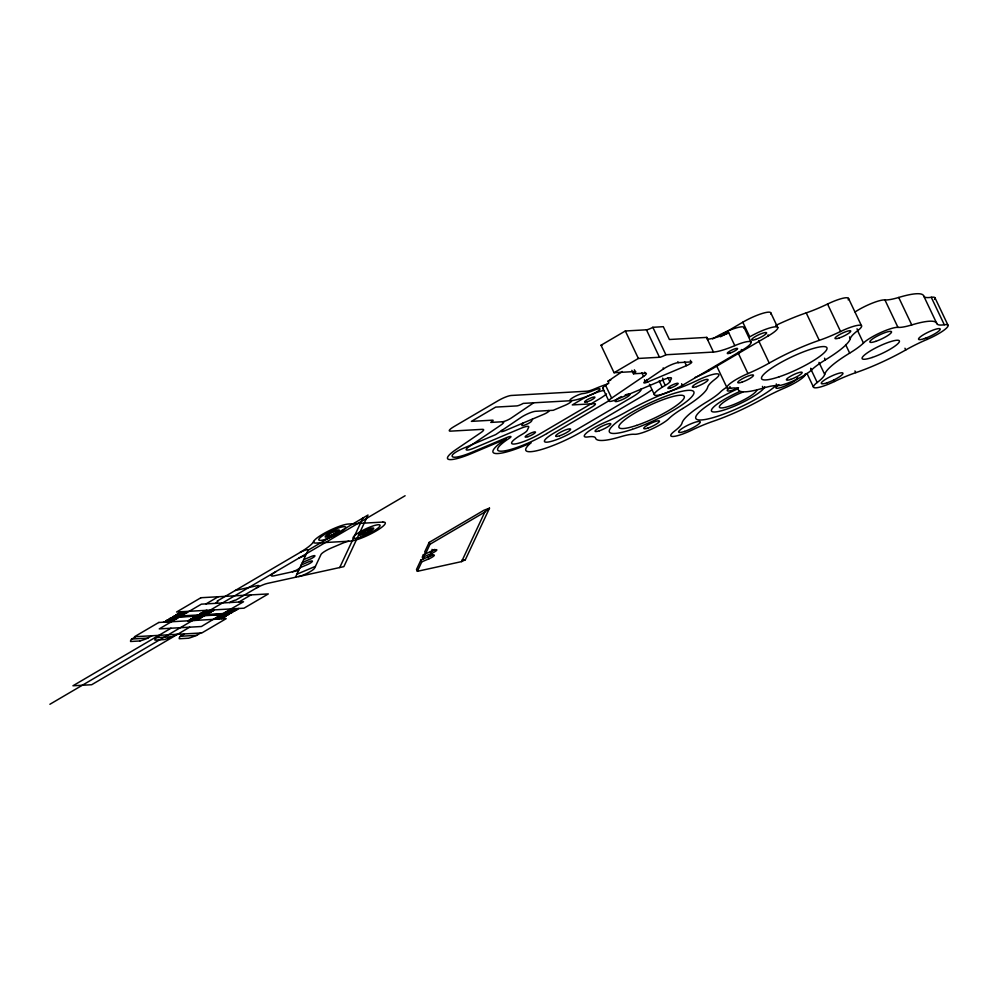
<?xml version="1.0" encoding="UTF-8"?>
<svg xmlns="http://www.w3.org/2000/svg" width="998" height="998" viewBox="0 0 998 998"><rect width="100%" height="100%" fill="white"/><g stroke="black" fill="none" stroke-linecap="round" stroke-linejoin="round"><path stroke-width="1.5" d="M295.445 577.268L308.12 550.197L368.012 515.03L343.861 566.639L267.402 583.418A10.317 1.946 -25.4 0 0 256.037 588.234L235.902 600.048A5.165 0.973 -25.4 0 0 229.503 602.567M339.719 567.55L362.885 518.049M417.364 571.318L421.792 561.837L428.841 558.868A5.364 1.01 -25.4 0 0 434.317 555.412A5.364 1.01 -25.4 0 0 430.163 556.048L420.919 560.015L416.49 569.484L417.364 571.318L461.625 561.6L465.33 559.778L489.494 508.169L483.93 510.265L429.165 542.413L424.724 551.894L425.597 553.715L430.026 544.247L484.791 512.099L489.494 508.169M423.414 554.701L422.241 557.196L423.115 559.03L424.275 556.535L431.323 553.553A5.364 1.01 -25.4 0 0 436.8 550.11A5.364 1.01 -25.4 0 0 432.645 550.746L423.414 554.701L424.275 556.535M522.877 423.127L521.917 425.185A5.364 1.01 -25.4 0 0 526.071 424.562A5.364 1.01 -25.4 0 0 531.56 421.106L532.52 419.048M461.625 561.6L484.791 512.099M706.996 338.272A6.4 1.21 -25.4 0 0 706.497 337.411L669.396 339.507L663.308 326.695L652.842 327.294A5.165 0.973 -25.4 0 1 646.442 329.802L625.334 330.987L601.021 345.258L614.057 372.716L638.371 358.457L659.478 357.259A5.165 0.973 -25.4 0 0 665.878 354.752L713.458 352.057A31.936 6.038 -25.4 0 0 734.815 345.632A20.634 3.905 -25.4 0 1 750.77 341.803A20.634 3.905 -25.4 0 1 741.776 350.46L682.37 385.34A20.721 3.917 -25.4 0 1 657.233 395.358A20.721 3.917 -25.4 0 1 662.223 387.236L665.279 385.428A10.317 1.946 -25.4 0 0 669.87 381.772L671.392 378.529A10.317 1.946 -25.4 0 0 663.383 379.739L616.926 399.375A10.317 1.946 -25.4 0 1 609.316 401.383A10.317 1.946 -25.4 0 1 611.649 398.115L643.56 376.433A10.317 1.946 -25.4 0 0 645.107 373.115L644.671 372.204M166.179 620.681L169.947 619.446M169.423 618.772L173.64 617.126A42.527 8.046 -25.4 0 1 176.97 616.752A38.161 7.223 -25.4 0 1 179.964 616.851M172.666 616.876L176.883 615.217A42.527 8.046 -25.4 0 1 180.214 614.855A40.656 7.685 -25.4 0 1 183.058 614.918M175.91 614.968L179.677 613.733M179.141 613.071L182.921 611.836M190.518 619.309L194.286 618.061M193.762 617.4L197.978 615.741M197.005 615.492L203.218 613.371A40.906 7.735 -25.4 0 1 206.761 613.196L208.657 613.096L206.848 612.71A43.475 8.221 -25.4 0 0 204.665 612.834L199.937 614.082M200.249 613.595L204.016 612.36M238.609 608.493A6.225 1.173 -25.4 0 1 238.709 608.605L237.399 608.867M221.88 614.169L201.409 626.507L159.256 628.89L201.384 604.152L243.537 601.769L221.88 614.169L204.977 615.342M135.653 636.674L131.312 639.419A24.139 4.566 -25.4 0 0 130.601 641.489L139.945 640.966M159.992 635.289L155.663 638.021A24.139 4.566 -25.4 0 0 154.94 640.117L164.283 639.593A24.139 4.566 -25.4 0 0 171.107 637.223L176.359 634.366M184.331 633.917L180.027 636.612A24.139 4.566 -25.4 0 0 179.278 638.745L188.622 638.221A24.139 4.566 -25.4 0 0 195.433 635.851L196.631 635.364M198.465 619.159L200.099 617.849M208.195 613.446L209.904 612.173M211.439 611.549L213.385 610.726L212.711 610.165M222.804 617.774L224.75 616.964L224.088 616.402M226.047 615.878L227.681 614.581M232.534 612.073L234.243 610.801M200.311 618.436L202.17 616.901L200.373 616.514A43.475 8.221 -25.4 0 0 198.178 616.639L193.45 617.887M205.887 615.055L206.673 614.082M210.042 612.722L211.888 611.188L210.091 610.801A43.475 8.221 -25.4 0 0 207.908 610.926L200.685 613.259M213.273 610.826L214.345 609.928A7.485 1.422 -25.4 0 0 214.246 609.853M224.65 617.063L226.509 615.529L224.7 615.142A43.213 8.171 -25.4 0 0 223.664 615.167A29.74 5.626 -25.4 0 0 219.822 615.691M229.291 613.97L231.012 612.71M234.38 611.35L235.453 610.651L234.904 610.252M206.723 614.681L207.883 613.932L207.334 613.521M231.062 613.308L232.983 611.724L231.187 611.325A43.213 8.171 -25.4 0 0 230.151 611.362A29.74 5.626 -25.4 0 0 226.309 611.886M237.611 609.454L236.476 609.953M533.681 402.805L511.263 418.037A6.213 1.173 -25.4 0 1 502.431 421.767L490.791 422.416A5.165 0.973 -25.4 0 0 492.501 420.17L471.393 421.368L495.694 407.097L516.814 405.912A5.165 0.973 -25.4 0 0 523.202 403.392L570.781 400.709A31.936 6.038 -25.4 0 0 592.138 394.272A7.735 1.46 -25.4 0 0 599.998 389.307A7.735 1.46 -25.4 0 0 593.947 390.255A16.467 3.119 -25.4 0 1 582.932 393.574A7.735 1.46 -25.4 0 0 573.339 397.341A7.735 1.46 -25.4 0 0 570.781 400.709A6.4 1.21 -25.4 0 1 570.569 402.206A6.4 1.21 -25.4 0 1 564.968 405.338L553.241 410.29L535.577 411.288A10.317 1.946 -25.4 0 0 520.931 417.488L495.719 434.604L462.885 448.489A10.317 1.946 -25.4 0 0 452.344 455.125A25.798 4.878 -25.4 0 0 472.353 452.094L506.897 437.486A5.165 0.973 -25.4 0 1 510.751 436.5A5.165 0.973 -25.4 0 1 509.279 438.297A36.202 6.849 -25.4 0 0 503.491 451.034A36.202 6.849 -25.4 0 0 546.792 433.581M603.441 388.609A10.317 1.946 -25.4 0 1 605.561 385.303L608.842 383.07L607.969 381.236L622.29 371.518M645.219 381.323L663.608 368.836A10.317 1.946 -25.4 0 1 678.253 362.648L691.127 361.912A5.165 0.973 -25.4 0 1 690.965 363.135A5.165 0.973 -25.4 0 1 686.449 365.655L647.864 381.96A5.165 0.973 -25.4 0 1 644.059 382.958A5.165 0.973 -25.4 0 1 645.219 381.323L644.459 379.727M163.46 622.203L167.165 620.931A42.527 8.046 -25.4 0 1 170.496 620.556M166.629 620.344L170.396 619.022A42.527 8.046 -25.4 0 1 173.739 618.66A40.656 7.685 -25.4 0 1 176.571 618.723M176.359 614.631L180.127 613.321A42.527 8.046 -25.4 0 1 183.457 612.947M179.59 612.735L181.736 611.749M165.88 621.168L170.608 619.908A43.213 8.171 -25.4 0 1 171.743 619.82A29.728 5.626 -25.4 0 1 174.438 619.983M169.111 619.259L173.839 618.011A43.213 8.171 -25.4 0 1 174.987 617.924A29.728 5.626 -25.4 0 1 177.669 618.074M172.355 617.363L177.083 616.103A41.467 7.847 -25.4 0 1 179.927 616.003L181.062 616.277M175.598 615.454L180.326 614.207A43.213 8.171 -25.4 0 1 181.474 614.119A29.728 5.626 -25.4 0 1 184.156 614.269M178.842 613.558L183.57 612.298A43.213 8.171 -25.4 0 1 184.717 612.211A29.728 5.626 -25.4 0 1 187.399 612.36M139.97 640.966A24.139 4.566 -25.4 0 0 146.768 638.595L152.02 635.738M206.062 603.89L218.225 596.754M170.982 628.229L72.941 685.776L91.679 684.728L189.72 627.168M187.799 620.831L191.504 619.546A42.203 7.984 -25.4 0 1 197.554 619.259L198.153 619.646L197.155 619.895A13.461 2.545 -25.4 0 0 196.856 619.758L196.481 619.671M190.967 618.96L194.735 617.65M203.492 611.999L206.361 610.314M190.206 619.783L194.934 618.535A43.475 8.221 -25.4 0 1 197.13 618.411L198.889 618.673L198.078 619.384M196.693 615.978L201.421 614.731A43.475 8.221 -25.4 0 1 203.604 614.606L205.413 614.93L204.091 615.429M49.9 704.276L405.113 495.744M203.58 616.527L204.615 615.629M238.859 602.031L251.009 594.895M219.161 617.812A41.217 7.797 -25.4 0 1 221.968 617.849L223.228 617.3L221.469 617.038A43.213 8.171 -25.4 0 0 220.421 617.076A29.74 5.626 -25.4 0 0 216.591 617.587M225.635 614.007A41.217 7.797 -25.4 0 1 228.455 614.032L229.702 613.496L227.943 613.234A41.467 7.847 -25.4 0 0 224.899 613.458L222.479 613.945M235.341 610.389L236.227 609.753L234.43 609.429A43.213 8.171 -25.4 0 0 233.382 609.454A29.74 5.626 -25.4 0 0 229.552 609.978M227.918 615.155L228.916 614.219M200.698 632.994L196.681 635.352L180.301 636.275M546.717 433.594L591.951 407.034A7.735 1.46 -25.4 0 0 594.521 403.666L572.266 404.926L580.374 400.161A20.634 3.905 -25.4 0 1 603.927 390.38M712.622 338.908L716.09 336.875A20.634 3.905 -25.4 0 1 735.651 328.105A20.634 3.905 -25.4 0 1 744.071 328.342M609.192 400.635L553.74 433.194A20.634 3.905 -25.4 0 0 546.904 442.176A20.634 3.905 -25.4 0 0 572.478 432.134L631.896 397.254A20.634 3.905 -25.4 0 0 641.103 388.821M724.224 333.107L742.786 322.204A20.634 3.905 -25.4 0 1 762.759 313.31A20.634 3.905 -25.4 0 1 770.643 313.958M694.858 377.556A20.634 3.905 -25.4 0 0 709.067 370.67L768.485 335.79A20.634 3.905 -25.4 0 0 775.321 326.808A20.634 3.905 -25.4 0 0 749.748 336.85L742.786 322.204M173.028 616.589L176.434 615.641M169.797 618.486L173.19 617.537M197.367 615.205L200.773 614.257M194.123 617.113L197.529 616.165M203.954 611.35L207.26 610.452M163.51 622.203L164.807 621.766A12.051 2.283 -25.4 0 1 165.855 621.517L166.716 621.342M187.849 620.818L189.146 620.382A12.051 2.283 -25.4 0 1 190.194 620.132L191.055 619.97M607.969 381.236L610.726 380.076M303.691 559.666L310.727 556.697A5.364 1.01 -25.4 0 1 314.894 556.061A5.364 1.01 -25.4 0 1 309.417 559.504L302.369 562.485M301.209 564.98L308.245 561.999A5.364 1.01 -25.4 0 1 312.411 561.363A5.364 1.01 -25.4 0 1 306.935 564.818L299.887 567.787M296.88 574.212L315.43 566.365M178.492 613.658L182.11 612.847A41.168 7.784 -25.4 0 1 183.919 612.685A29.728 5.626 -25.4 0 1 186.601 612.834M175.261 615.566L178.879 614.743A41.168 7.784 -25.4 0 1 180.675 614.581A29.728 5.626 -25.4 0 1 183.358 614.731M172.018 617.463L175.636 616.652M168.774 619.371L172.392 618.548A41.168 7.784 -25.4 0 1 174.188 618.386A29.728 5.626 -25.4 0 1 176.883 618.535M165.531 621.267L169.149 620.457A41.168 7.784 -25.4 0 1 170.957 620.294A29.728 5.626 -25.4 0 1 173.64 620.444M202.831 612.285L206.449 611.475A40.906 7.735 -25.4 0 1 210.004 611.287L211.114 611.699M199.588 614.182L201.097 613.745M196.357 616.09L199.974 615.279A40.906 7.735 -25.4 0 1 203.517 615.105L204.615 615.404M193.113 617.987L196.731 617.176A40.906 7.735 -25.4 0 1 200.274 617.001L201.396 617.413M189.869 619.895L193.487 619.084A40.906 7.735 -25.4 0 1 197.03 618.91L198.153 619.309M201.708 617.251L203.343 615.953M235.765 610.165L236.464 609.953M221.718 614.394L224.126 613.92A40.606 7.672 -25.4 0 1 227.843 613.72L228.966 614.132M203.193 612.198L204.465 611.936M298.664 570.419L273.976 575.834A10.317 1.946 -25.4 0 1 275.972 571.555M235.279 590.479L257.247 585.651A6.213 1.173 -25.4 0 1 256.037 588.234M601.021 345.258L602.068 345.208M614.057 372.716L635.177 371.53L634.366 369.809M631.834 370.345L633.468 373.776L645.107 373.115M181.349 615.928L197.729 615.005M207.085 614.469L223.49 613.545M180.925 616.49L197.005 615.778M179.328 617.113L196.045 616.165M204.715 615.679L221.456 614.731M131.636 639.032L147.978 638.109M155.975 637.66L172.305 636.724M462.274 559.766L465.33 559.778M210.94 611.724L210.566 611.624A42.203 7.984 -25.4 0 0 204.39 611.986M225.623 616.09L225.186 615.953A41.217 7.797 -25.4 0 0 222.404 615.916A40.531 7.66 -25.4 0 0 218.724 616.34M222.317 617.962L221.481 618.523A13.461 2.545 -25.4 0 0 221.194 618.386M201.284 617.463L200.847 617.325A42.203 7.984 -25.4 0 0 194.672 617.687M232.197 612.123L231.099 611.824A40.082 7.572 -25.4 0 0 229.34 611.836A29.74 5.626 -25.4 0 0 225.511 612.348M232.197 612.36L231.773 612.173A41.217 7.797 -25.4 0 0 228.879 612.098A40.531 7.66 -25.4 0 0 225.211 612.535M180.276 616.752L179.153 616.465A41.005 7.747 -25.4 0 0 175.623 616.652M935.026 297.903L948.063 325.36M855.099 311.937A20.634 3.905 -25.4 0 1 884.914 299.911A41.28 7.809 -25.4 0 0 898.711 297.454A61.913 11.702 -25.4 0 1 923.749 296.044A41.28 7.809 -25.4 0 0 931.271 297.292L944.308 324.749A20.634 3.905 -25.4 0 1 945.605 328.903A20.634 3.905 -25.4 0 1 927.08 339.432A41.28 7.809 -25.4 0 0 905.772 349.949A61.913 11.702 -25.4 0 1 855.76 372.666A41.28 7.809 -25.4 0 0 834.453 381.51A20.634 3.905 -25.4 0 1 815.927 387.823A20.634 3.905 -25.4 0 1 817.2 382.496A41.28 7.809 -25.4 0 0 824.697 374.425A61.913 11.702 -25.4 0 1 849.672 353.117A41.28 7.809 -25.4 0 0 863.457 343.038A20.634 3.905 -25.4 0 1 880.698 332.571A20.634 3.905 -25.4 0 1 897.951 327.369A41.28 7.809 -25.4 0 0 911.76 324.924A61.913 11.702 -25.4 0 1 936.785 323.502A41.28 7.809 -25.4 0 0 944.308 324.749M923.749 296.044L936.785 323.502M926.256 337.723L927.08 339.432M898.711 297.454L911.76 324.924M884.914 299.911L897.951 327.369M904.961 348.24L905.772 349.949M848.5 298.402L861.536 325.859M857.008 328.804L857.831 330.525A41.28 7.809 -25.4 0 0 850.321 338.584A61.913 11.702 -25.4 0 1 825.346 359.891A41.28 7.809 -25.4 0 0 811.561 369.984A20.634 3.905 -25.4 0 1 794.321 380.438A20.634 3.905 -25.4 0 1 777.068 385.652A41.28 7.809 -25.4 0 0 763.27 388.097A61.913 11.702 -25.4 0 1 738.246 389.507A41.28 7.809 -25.4 0 0 730.723 388.272L729.9 386.55M857.756 331.024L863.457 343.038M849.51 336.875L850.321 338.584M775.733 325.448A61.913 11.702 -25.4 0 1 806.222 312.885A41.28 7.809 -25.4 0 0 827.529 304.041L840.565 331.498A20.634 3.905 -25.4 0 1 859.103 325.198A20.634 3.905 -25.4 0 1 857.831 330.525M845.605 344.535L849.672 353.117M854.949 370.957L855.76 372.666M806.222 312.885L819.258 340.343A41.28 7.809 -25.4 0 0 840.565 331.498M824.535 358.182L825.346 359.891M833.642 379.801L834.453 381.51M818.996 362.411L824.697 374.425M810.75 368.262L811.561 369.984M810.675 368.761L817.2 382.496M806.97 373.427L813.482 387.149M770.855 312.985L777.804 327.618M768.048 334.879L768.485 335.79M758.655 340.755L769.246 363.06A61.913 11.702 -25.4 0 1 819.258 340.343M776.257 383.931L777.068 385.652M744.159 327.643L751.107 342.289M762.447 386.376L763.27 388.097M741.339 349.537L741.776 350.46M738.333 352.319L738.77 353.23M727.866 330.987L734.815 345.632M738.171 352.98L747.951 373.576A20.634 3.905 -25.4 0 0 729.426 384.105A20.634 3.905 -25.4 0 0 730.723 388.272M737.422 387.798L738.246 389.507M706.497 337.411L713.458 352.057M716.527 365.68L726.956 387.648M708.63 369.759L709.067 370.67M690.366 360.315L691.127 361.912M684.541 361.65L686.449 365.655M677.817 361.725L678.253 362.648M681.609 383.731L682.37 385.34M652.842 327.294L665.878 354.752M646.442 329.802L659.478 357.259M663.171 367.925L663.608 368.836M667.974 377.768L669.87 381.772M662.622 378.142L663.383 379.739M662.622 379.814L665.279 385.428M659.167 380.837L662.21 387.236M625.334 330.987L638.371 358.457M649.411 384.193L654.289 394.435M646.716 379.552L647.864 381.96M641.814 372.778L643.56 376.433M605.561 385.303L611.649 398.115M602.767 388.21L608.842 401.021M429.165 542.413L430.026 544.247M431.984 549.362L432.645 550.746M431.323 553.553L430.45 551.719A5.364 1.01 -25.4 0 0 434.791 549.387M429.502 554.676L430.163 556.048M428.841 558.868L427.967 557.034A5.364 1.01 -25.4 0 0 432.608 554.464M420.919 560.015L421.792 561.837M235.453 610.327L234.343 609.915A40.082 7.572 -25.4 0 0 232.584 609.928A29.74 5.626 -25.4 0 0 228.754 610.452M225.735 616.028L224.612 615.629A40.082 7.572 -25.4 0 0 222.866 615.641A29.74 5.626 -25.4 0 0 219.036 616.153M222.492 617.937L221.381 617.525A40.082 7.572 -25.4 0 0 219.622 617.537A29.74 5.626 -25.4 0 0 215.793 618.061M190.044 620.669A36.639 6.924 -25.4 0 1 192.851 620.344A36.639 6.924 -25.4 0 1 195.047 620.382M197.916 615.791A42.203 7.984 -25.4 0 1 204.041 615.454M201.147 613.882A42.203 7.984 -25.4 0 1 207.272 613.558M165.705 622.041A36.639 6.924 -25.4 0 1 170.508 621.766M170.521 620.544A40.656 7.685 -25.4 0 1 173.328 620.619M183.482 612.934A40.656 7.685 -25.4 0 1 186.302 613.009M214.37 619.296A36.639 6.924 -25.4 0 1 217.177 618.972A36.639 6.924 -25.4 0 1 219.385 619.01M215.481 618.236A40.531 7.66 -25.4 0 1 219.198 617.787M221.631 614.494A38.074 7.198 -25.4 0 1 225.673 613.982M228.455 610.626A40.531 7.66 -25.4 0 1 232.16 610.177A41.217 7.797 -25.4 0 1 234.929 610.227M348.876 541.228A10.317 1.946 -25.4 0 0 342.613 543.211L331.498 547.914A10.317 1.946 -25.4 0 0 320.969 554.539L314.62 568.099A10.317 1.946 -25.4 0 1 308.282 572.727A10.317 1.946 -25.4 0 1 298.651 576.57M308.12 550.197A6.4 1.21 -25.4 0 0 305.613 550.048A6.4 1.21 -25.4 0 0 299.475 552.792L217.165 601.108A5.165 0.973 -25.4 0 1 215.456 603.353M299.824 567.85A5.165 0.973 -25.4 0 1 292.439 571.767M298.814 558.156A5.165 0.973 -25.4 0 1 305.263 556.223M313.696 541.415A31.936 6.038 -25.4 0 1 300.136 552.393M502.431 421.767A10.317 1.946 -25.4 0 1 500.884 425.086L468.973 446.755A10.317 1.946 -25.4 0 0 466.64 450.036A10.317 1.946 -25.4 0 0 474.25 448.027L520.707 428.392A10.317 1.946 -25.4 0 1 528.715 427.169L527.194 430.412A10.317 1.946 -25.4 0 1 522.615 434.068L519.534 435.889A20.721 3.917 -25.4 0 0 514.556 444.01A20.721 3.917 -25.4 0 0 539.756 433.98L599.099 399.1A20.634 3.905 -25.4 0 0 606.497 393.936M651.619 389.981A41.28 7.809 -25.4 0 1 641.252 396.717L581.846 431.598A41.28 7.809 -25.4 0 1 536.413 450.822A41.28 7.809 -25.4 0 1 531.023 442.8A41.38 7.822 -25.4 0 1 495.257 453.466A41.38 7.822 -25.4 0 1 506.273 438.833L471.717 453.441A30.95 5.851 -25.4 0 1 448.863 459.454A30.95 5.851 -25.4 0 1 455.874 449.636L480.861 432.658A10.317 1.946 -25.4 0 0 482.408 429.34L450.497 431.148A10.317 1.946 -25.4 0 1 453.915 426.657L498.476 400.497A10.317 1.946 -25.4 0 1 511.263 395.47L586.986 391.191A11.302 2.133 -25.4 0 0 594.546 388.921A41.28 7.809 -25.4 0 1 607.557 383.968M625.21 394.946A8.296 1.572 -25.4 0 1 628.191 396.343A8.296 1.572 -25.4 0 1 615.916 401.608A8.296 1.572 -25.4 0 1 621.417 396.568M502.543 429.976A5.165 0.973 -25.4 0 0 501.383 431.61A5.165 0.973 -25.4 0 0 505.188 430.612L543.773 414.295A5.165 0.973 -25.4 0 0 548.289 411.775A5.165 0.973 -25.4 0 0 548.451 410.565M726.532 387.349A20.634 3.905 -25.4 0 0 720.793 391.678A41.28 7.809 -25.4 0 1 706.996 401.77A61.913 11.702 -25.4 0 0 682.021 423.077A41.28 7.809 -25.4 0 1 674.523 431.136A20.634 3.905 -25.4 0 0 673.251 436.463A20.634 3.905 -25.4 0 0 691.776 430.163A41.28 7.809 -25.4 0 1 713.083 421.318A61.913 11.702 -25.4 0 0 763.096 398.601A41.28 7.809 -25.4 0 1 784.403 388.085A20.634 3.905 -25.4 0 0 805.249 373.751M797.552 377.731A11.964 2.258 -25.4 0 1 782.881 386.837A11.964 2.258 -25.4 0 1 778.902 384.579M738.545 387.785A11.964 2.258 -25.4 0 1 728.378 391.041A11.964 2.258 -25.4 0 1 729.526 387.835M756.758 389.719A20.634 3.905 -25.4 0 1 737.023 403.18A20.634 3.905 -25.4 0 1 719.583 406.124A20.634 3.905 -25.4 0 1 742.899 392.064M764.693 386.688A29.404 5.564 -25.4 0 1 736.474 405.263A29.404 5.564 -25.4 0 1 711.437 410.141A29.404 5.564 -25.4 0 1 739.668 391.565M776.294 385.253A46.744 8.845 -25.4 0 1 725.696 413.359A46.744 8.845 -25.4 0 1 696.117 416.054A46.744 8.845 -25.4 0 1 737.846 388.771M931.271 297.292A20.634 3.905 -25.4 0 1 934.54 299.4M769.246 363.06A41.28 7.809 -25.4 0 1 747.951 373.576M827.529 304.041A20.634 3.905 -25.4 0 1 848.15 299.849M635.177 371.53A5.165 0.973 -25.4 0 1 633.468 373.776M708.056 339.831A6.4 1.21 -25.4 0 0 707.37 339.245A31.936 6.038 -25.4 0 0 728.727 332.808A20.634 3.905 -25.4 0 0 720.419 336.775M158.782 622.465L134.468 636.736L201.87 632.932L226.184 618.66L158.794 622.465M200.91 597.727L176.596 611.999L243.999 608.194L268.312 593.922L200.922 597.727M332.259 532.296L327.581 535.04L327.581 536.288L332.259 534.778L336.937 532.034L336.937 530.799L332.259 532.296M366.603 530.362L361.925 533.107L361.925 534.342L371.293 530.088L371.281 528.853L366.603 530.362M382.808 522.079L348.464 524.025A20.634 3.905 -25.4 0 0 322.89 534.067A20.634 3.905 -25.4 0 0 316.054 543.049L350.398 541.116A20.634 3.905 -25.4 0 0 375.972 531.073A20.634 3.905 -25.4 0 0 382.808 522.079M326.059 539.12A14.895 2.819 -25.4 0 0 345.757 527.268A14.895 2.819 -25.4 0 0 324.961 534.242A14.895 2.819 -25.4 0 0 326.059 539.12M329.003 536.475A7.847 1.485 -25.4 0 0 339.37 530.237A7.847 1.485 -25.4 0 0 328.417 533.905A7.847 1.485 -25.4 0 0 329.003 536.475M363.347 534.529A7.847 1.485 -25.4 0 0 373.714 528.291A7.847 1.485 -25.4 0 0 362.761 531.971A7.847 1.485 -25.4 0 0 363.347 534.529M360.403 537.174A14.895 2.819 -25.4 0 0 380.101 525.322A14.895 2.819 -25.4 0 0 359.305 532.296A14.895 2.819 -25.4 0 0 360.403 537.174M527.942 436.662A5.739 1.085 -25.4 0 0 535.514 432.097A5.739 1.085 -25.4 0 0 527.518 434.779A5.739 1.085 -25.4 0 0 527.942 436.662M587.348 401.782A5.739 1.085 -25.4 0 0 594.933 397.216A5.739 1.085 -25.4 0 0 586.924 399.899A5.739 1.085 -25.4 0 0 587.348 401.782M559.653 435.764A8.296 1.572 -25.4 0 0 570.619 429.165A8.296 1.572 -25.4 0 0 559.042 433.057A8.296 1.572 -25.4 0 0 559.653 435.764M682.669 408.544A61.913 11.702 -25.4 0 0 707.657 387.236A41.28 7.809 -25.4 0 1 715.154 379.165A20.634 3.905 -25.4 0 0 716.427 373.838A20.634 3.905 -25.4 0 0 697.889 380.151A41.28 7.809 -25.4 0 1 676.582 388.995A61.913 11.702 -25.4 0 0 626.569 411.712A41.28 7.809 -25.4 0 1 605.275 422.229A20.634 3.905 -25.4 0 0 586.749 432.758A20.634 3.905 -25.4 0 0 588.047 436.912A41.28 7.809 -25.4 0 1 595.569 438.159A61.913 11.702 -25.4 0 0 620.594 436.75A41.28 7.809 -25.4 0 1 634.391 434.292A20.634 3.905 -25.4 0 0 651.644 429.09A20.634 3.905 -25.4 0 0 668.885 418.624A41.28 7.809 -25.4 0 1 682.669 408.544M636.574 425.41A36.115 6.824 -25.4 0 0 684.329 396.68A36.115 6.824 -25.4 0 0 633.917 413.596A36.115 6.824 -25.4 0 0 636.574 425.41M599.361 430.787A8.67 1.634 -25.4 0 0 610.813 423.888A8.67 1.634 -25.4 0 0 598.713 427.955A8.67 1.634 -25.4 0 0 599.361 430.787M648.026 428.03A8.67 1.634 -25.4 0 0 659.491 421.144A8.67 1.634 -25.4 0 0 647.39 425.198A8.67 1.634 -25.4 0 0 648.026 428.03M696.616 386.6A8.67 1.634 -25.4 0 0 708.069 379.702A8.67 1.634 -25.4 0 0 695.98 383.768A8.67 1.634 -25.4 0 0 696.616 386.6M632.383 429.315A46.744 8.845 -25.4 0 0 693.947 392.152A46.744 8.845 -25.4 0 0 628.49 414.22A46.744 8.845 -25.4 0 0 632.383 429.315M684.466 431.435A11.964 2.258 -25.4 0 0 700.297 421.904A11.964 2.258 -25.4 0 0 683.593 427.518A11.964 2.258 -25.4 0 0 684.466 431.435M872.152 357.484A20.634 3.905 -25.4 0 0 899.435 341.066A20.634 3.905 -25.4 0 0 870.63 350.735A20.634 3.905 -25.4 0 0 872.152 357.484M827.142 382.783A11.964 2.258 -25.4 0 0 842.973 373.264A11.964 2.258 -25.4 0 0 826.269 378.866A11.964 2.258 -25.4 0 0 827.142 382.783M875.733 341.353A11.964 2.258 -25.4 0 0 891.551 331.823A11.964 2.258 -25.4 0 0 874.847 337.436A11.964 2.258 -25.4 0 0 875.733 341.353M924.398 338.596A11.964 2.258 -25.4 0 0 940.228 329.078A11.964 2.258 -25.4 0 0 923.524 334.679A11.964 2.258 -25.4 0 0 924.398 338.596M839.293 337.948A8.67 1.634 -25.4 0 0 850.745 331.062A8.67 1.634 -25.4 0 0 838.644 335.116A8.67 1.634 -25.4 0 0 839.293 337.948M790.703 379.39A8.67 1.634 -25.4 0 0 802.167 372.491A8.67 1.634 -25.4 0 0 790.067 376.545A8.67 1.634 -25.4 0 0 790.703 379.39M742.025 382.134A8.67 1.634 -25.4 0 0 753.49 375.248A8.67 1.634 -25.4 0 0 741.389 379.302A8.67 1.634 -25.4 0 0 742.025 382.134M779.251 376.77A36.115 6.824 -25.4 0 0 827.005 348.04A36.115 6.824 -25.4 0 0 776.594 364.944A36.115 6.824 -25.4 0 0 779.251 376.77M755.661 339.42A8.296 1.572 -25.4 0 0 766.626 332.821A8.296 1.572 -25.4 0 0 755.049 336.713A8.296 1.572 -25.4 0 0 755.661 339.42M670.606 388.01A5.739 1.085 -25.4 0 0 678.191 383.457A5.739 1.085 -25.4 0 0 670.194 386.139A5.739 1.085 -25.4 0 0 670.606 388.01M730.025 353.13A5.739 1.085 -25.4 0 0 737.609 348.576A5.739 1.085 -25.4 0 0 729.6 351.259A5.739 1.085 -25.4 0 0 730.025 353.13"/></g></svg>
